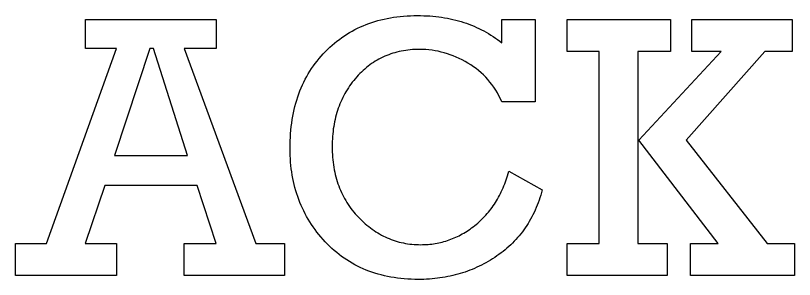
# Model space of a CAD drawing. Extents: x 1 to 138, y 1 to 97.
# Drawn here: x 87.92 to 94.69, y 61.72 to 64.02 of the extents above; entities that cross this region are included whole.
import ezdxf

# ---------------------------------------------------------------- set-up
doc = ezdxf.new("R2010")
doc.units = 0
doc.layers.add('_XREF_-_SIDE_-_01', color=1, linetype='CONTINUOUS')

msp = doc.modelspace()

# ---------------------------------------------------------------- linework, layer by layer
at = {"layer": '_XREF_-_SIDE_-_01'}
for points in [[(89.5004, 62.5411), (88.6993, 62.5411), (88.5292, 62.0375), (88.7993, 62.0375), (88.7993, 61.7594), (87.9234, 61.7594), (87.9234, 62.0375), (88.1924, 62.0375), (88.7995, 63.732), (88.5308, 63.732), (88.5308, 63.9829), (89.6673, 63.9829), (89.6673, 63.732), (89.3894, 63.732), (90.0116, 62.0375), (90.2604, 62.0375), (90.2604, 61.7594), (89.3892, 61.7594), (89.3892, 62.0375), (89.6657, 62.0375)], [(92.2106, 62.6642), (92.4999, 62.5027), (92.4936, 62.4797), (92.4869, 62.457), (92.4799, 62.4346), (92.4724, 62.4126), (92.4646, 62.3909), (92.4563, 62.3695), (92.4477, 62.3485), (92.4387, 62.3277), (92.4293, 62.3073), (92.4195, 62.2872), (92.4093, 62.2675), (92.3988, 62.2481), (92.3878, 62.229), (92.3765, 62.2102), (92.3647, 62.1917), (92.3526, 62.1736), (92.3401, 62.1558), (92.3272, 62.1384), (92.3139, 62.1212), (92.3003, 62.1044), (92.2862, 62.0879), (92.2717, 62.0717), (92.2569, 62.0559), (92.2417, 62.0404), (92.2261, 62.0252), (92.2101, 62.0103), (92.1937, 61.9958), (92.1769, 61.9816), (92.1597, 61.9677), (92.1421, 61.9542), (92.1242, 61.9409), (92.1059, 61.928), (92.0872, 61.9155), (92.0684, 61.9034), (92.0495, 61.8916), (92.0303, 61.8803), (92.011, 61.8693), (91.9915, 61.8588), (91.9719, 61.8486), (91.952, 61.8389), (91.932, 61.8295), (91.9119, 61.8206), (91.8915, 61.812), (91.871, 61.8039), (91.8503, 61.7961), (91.8294, 61.7887), (91.8084, 61.7818), (91.7871, 61.7752), (91.7658, 61.769), (91.7442, 61.7632), (91.7225, 61.7579), (91.7005, 61.7529), (91.6785, 61.7483), (91.6562, 61.7441), (91.6338, 61.7404), (91.6112, 61.737), (91.5884, 61.734), (91.5654, 61.7314), (91.5423, 61.7292), (91.519, 61.7274), (91.4955, 61.726), (91.4719, 61.725), (91.4481, 61.7244), (91.4241, 61.7242), (91.3927, 61.7246), (91.3617, 61.7255), (91.3311, 61.7271), (91.3009, 61.7294), (91.2711, 61.7322), (91.2417, 61.7358), (91.2127, 61.7399), (91.184, 61.7447), (91.1558, 61.7502), (91.1279, 61.7562), (91.1004, 61.763), (91.0733, 61.7703), (91.0466, 61.7783), (91.0203, 61.787), (90.9944, 61.7962), (90.9689, 61.8062), (90.9438, 61.8167), (90.919, 61.8279), (90.8947, 61.8398), (90.8707, 61.8522), (90.8472, 61.8654), (90.824, 61.8791), (90.8012, 61.8935), (90.7788, 61.9086), (90.7568, 61.9242), (90.7352, 61.9406), (90.7139, 61.9575), (90.6931, 61.9751), (90.6726, 61.9934), (90.6526, 62.0123), (90.6329, 62.0318), (90.6136, 62.0519), (90.5949, 62.0726), (90.5767, 62.0935), (90.5591, 62.1147), (90.5421, 62.1363), (90.5257, 62.1581), (90.5099, 62.1803), (90.4947, 62.2027), (90.4801, 62.2255), (90.4661, 62.2485), (90.4526, 62.2719), (90.4398, 62.2955), (90.4276, 62.3195), (90.416, 62.3438), (90.4049, 62.3683), (90.3945, 62.3932), (90.3847, 62.4184), (90.3754, 62.4439), (90.3668, 62.4696), (90.3587, 62.4957), (90.3513, 62.5221), (90.3444, 62.5488), (90.3381, 62.5758), (90.3325, 62.6031), (90.3274, 62.6307), (90.3229, 62.6586), (90.3191, 62.6868), (90.3158, 62.7153), (90.3131, 62.7441), (90.311, 62.7732), (90.3095, 62.8026), (90.3086, 62.8324), (90.3083, 62.8624), (90.3086, 62.8952), (90.3095, 62.9277), (90.311, 62.9597), (90.3131, 62.9913), (90.3158, 63.0225), (90.3191, 63.0532), (90.323, 63.0835), (90.3275, 63.1134), (90.3326, 63.1429), (90.3383, 63.172), (90.3446, 63.2006), (90.3515, 63.2289), (90.359, 63.2567), (90.3671, 63.284), (90.3758, 63.311), (90.3851, 63.3375), (90.3949, 63.3636), (90.4054, 63.3893), (90.4165, 63.4146), (90.4282, 63.4395), (90.4405, 63.4639), (90.4534, 63.4879), (90.4669, 63.5115), (90.481, 63.5346), (90.4957, 63.5574), (90.5109, 63.5797), (90.5268, 63.6016), (90.5433, 63.6231), (90.5604, 63.6441), (90.5781, 63.6648), (90.5964, 63.685), (90.6152, 63.7048), (90.6346, 63.7241), (90.6543, 63.7427), (90.6744, 63.7608), (90.6949, 63.7782), (90.7157, 63.795), (90.7369, 63.8113), (90.7585, 63.8269), (90.7804, 63.8419), (90.8027, 63.8562), (90.8253, 63.87), (90.8483, 63.8832), (90.8717, 63.8957), (90.8955, 63.9076), (90.9196, 63.919), (90.9441, 63.9297), (90.9689, 63.9398), (90.9941, 63.9493), (91.0197, 63.9581), (91.0456, 63.9664), (91.0719, 63.974), (91.0986, 63.9811), (91.1256, 63.9875), (91.153, 63.9933), (91.1808, 63.9985), (91.2089, 64.0031), (91.2374, 64.0071), (91.2663, 64.0104), (91.2955, 64.0132), (91.3251, 64.0153), (91.3551, 64.0169), (91.3854, 64.0178), (91.4161, 64.0181), (91.4432, 64.0179), (91.4701, 64.0172), (91.4967, 64.016), (91.523, 64.0144), (91.5491, 64.0123), (91.5749, 64.0097), (91.6004, 64.0067), (91.6256, 64.0032), (91.6506, 63.9993), (91.6753, 63.9948), (91.6997, 63.99), (91.7238, 63.9846), (91.7477, 63.9788), (91.7713, 63.9725), (91.7947, 63.9658), (91.8177, 63.9586), (91.8405, 63.9509), (91.863, 63.9427), (91.8853, 63.9341), (91.9073, 63.9251), (91.929, 63.9155), (91.9504, 63.9055), (91.9716, 63.8951), (91.9925, 63.8841), (92.0131, 63.8727), (92.0334, 63.8609), (92.0535, 63.8485), (92.0733, 63.8357), (92.0928, 63.8225), (92.1121, 63.8088), (92.1311, 63.7946), (92.1498, 63.7799), (92.1498, 63.9829), (92.4375, 63.9829), (92.4375, 63.2684), (92.1498, 63.2684), (92.1374, 63.2952), (92.1242, 63.3212), (92.1102, 63.3465), (92.0954, 63.371), (92.0797, 63.3947), (92.0633, 63.4176), (92.046, 63.4398), (92.0279, 63.4612), (92.009, 63.4819), (91.9893, 63.5017), (91.9688, 63.5209), (91.9475, 63.5392), (91.9254, 63.5568), (91.9024, 63.5736), (91.8787, 63.5896), (91.8541, 63.6049), (91.829, 63.6193), (91.8038, 63.6328), (91.7784, 63.6454), (91.7529, 63.657), (91.7272, 63.6677), (91.7013, 63.6775), (91.6753, 63.6863), (91.6491, 63.6942), (91.6227, 63.7012), (91.5962, 63.7072), (91.5695, 63.7123), (91.5427, 63.7165), (91.5157, 63.7198), (91.4885, 63.7221), (91.4612, 63.7235), (91.4337, 63.724), (91.413, 63.7237), (91.3926, 63.723), (91.3724, 63.7219), (91.3524, 63.7202), (91.3327, 63.7181), (91.3132, 63.7155), (91.2939, 63.7125), (91.2749, 63.709), (91.2561, 63.705), (91.2375, 63.7006), (91.2192, 63.6956), (91.2011, 63.6903), (91.1832, 63.6844), (91.1655, 63.6781), (91.1481, 63.6713), (91.131, 63.664), (91.114, 63.6563), (91.0973, 63.6481), (91.0808, 63.6394), (91.0646, 63.6303), (91.0486, 63.6207), (91.0328, 63.6106), (91.0172, 63.6001), (91.0019, 63.5891), (90.9868, 63.5776), (90.972, 63.5657), (90.9574, 63.5533), (90.943, 63.5404), (90.9288, 63.527), (90.9149, 63.5132), (90.9012, 63.4989), (90.8878, 63.4842), (90.8747, 63.4691), (90.8619, 63.4537), (90.8497, 63.4381), (90.8378, 63.4223), (90.8263, 63.4062), (90.8153, 63.3898), (90.8046, 63.3733), (90.7944, 63.3564), (90.7846, 63.3393), (90.7753, 63.322), (90.7663, 63.3044), (90.7577, 63.2866), (90.7496, 63.2685), (90.7419, 63.2502), (90.7346, 63.2317), (90.7277, 63.2128), (90.7213, 63.1938), (90.7152, 63.1745), (90.7096, 63.1549), (90.7044, 63.1351), (90.6996, 63.1151), (90.6952, 63.0948), (90.6913, 63.0743), (90.6877, 63.0535), (90.6846, 63.0325), (90.6819, 63.0112), (90.6796, 62.9897), (90.6777, 62.9679), (90.6763, 62.9459), (90.6752, 62.9236), (90.6746, 62.9011), (90.6744, 62.8784), (90.6746, 62.855), (90.6753, 62.8319), (90.6764, 62.8091), (90.678, 62.7866), (90.68, 62.7643), (90.6824, 62.7423), (90.6853, 62.7206), (90.6887, 62.6991), (90.6925, 62.6779), (90.6967, 62.657), (90.7014, 62.6363), (90.7065, 62.616), (90.7121, 62.5958), (90.7181, 62.576), (90.7246, 62.5564), (90.7315, 62.5371), (90.7389, 62.518), (90.7467, 62.4993), (90.755, 62.4807), (90.7637, 62.4625), (90.7728, 62.4445), (90.7824, 62.4268), (90.7925, 62.4094), (90.803, 62.3922), (90.8139, 62.3753), (90.8253, 62.3587), (90.8371, 62.3423), (90.8494, 62.3262), (90.8621, 62.3104), (90.8753, 62.2948), (90.8889, 62.2796), (90.903, 62.2645), (90.9173, 62.2499), (90.9319, 62.2357), (90.9466, 62.222), (90.9614, 62.2087), (90.9765, 62.1959), (90.9917, 62.1836), (91.007, 62.1717), (91.0226, 62.1603), (91.0383, 62.1494), (91.0541, 62.1389), (91.0701, 62.1289), (91.0863, 62.1194), (91.1027, 62.1103), (91.1192, 62.1017), (91.1359, 62.0936), (91.1527, 62.0859), (91.1698, 62.0787), (91.1869, 62.0719), (91.2043, 62.0657), (91.2218, 62.0598), (91.2395, 62.0545), (91.2573, 62.0496), (91.2753, 62.0452), (91.2935, 62.0412), (91.3119, 62.0378), (91.3304, 62.0347), (91.349, 62.0322), (91.3679, 62.0301), (91.3869, 62.0284), (91.406, 62.0273), (91.4254, 62.0266), (91.4449, 62.0264), (91.4609, 62.0265), (91.4769, 62.027), (91.4927, 62.0278), (91.5085, 62.0289), (91.5242, 62.0304), (91.5397, 62.0322), (91.5552, 62.0343), (91.5707, 62.0367), (91.586, 62.0394), (91.6012, 62.0425), (91.6163, 62.0459), (91.6314, 62.0496), (91.6463, 62.0537), (91.6612, 62.058), (91.676, 62.0627), (91.6906, 62.0677), (91.7052, 62.073), (91.7197, 62.0787), (91.7341, 62.0847), (91.7485, 62.091), (91.7627, 62.0976), (91.7768, 62.1046), (91.7909, 62.1118), (91.8048, 62.1194), (91.8187, 62.1273), (91.8325, 62.1356), (91.8462, 62.1441), (91.8598, 62.153), (91.8733, 62.1622), (91.8867, 62.1718), (91.9, 62.1816), (91.9132, 62.1918), (91.9263, 62.2023), (91.9391, 62.213), (91.9517, 62.2241), (91.964, 62.2354), (91.9761, 62.247), (91.988, 62.2588), (91.9996, 62.271), (92.0109, 62.2834), (92.0221, 62.2961), (92.0329, 62.309), (92.0436, 62.3223), (92.0539, 62.3358), (92.0641, 62.3496), (92.074, 62.3636), (92.0837, 62.378), (92.0931, 62.3926), (92.1022, 62.4075), (92.1112, 62.4227), (92.1198, 62.4381), (92.1283, 62.4539), (92.1365, 62.4699), (92.1444, 62.4862), (92.1521, 62.5027), (92.1596, 62.5195), (92.1668, 62.5367), (92.1738, 62.554), (92.1805, 62.5717), (92.187, 62.5896), (92.1933, 62.6079), (92.1993, 62.6263), (92.205, 62.6451)], [(92.9938, 62.0375), (92.9938, 63.7048), (92.7157, 63.7048), (92.7157, 63.9829), (93.6156, 63.9829), (93.6156, 63.7048), (93.3295, 63.7048), (93.3295, 62.0375), (93.5853, 62.0375), (93.5853, 61.7594), (92.7157, 61.7594), (92.7157, 62.0375)], [(93.3407, 62.9335), (94.0536, 63.7048), (93.7995, 63.7048), (93.7995, 63.9829), (94.6707, 63.9829), (94.6707, 63.7048), (94.4341, 63.7048), (93.7495, 62.9335), (94.4533, 62.0375), (94.6914, 62.0375), (94.6914, 61.7594), (93.7883, 61.7594), (93.7883, 62.0375), (94.0281, 62.0375)], [(89.4165, 62.8016), (89.1206, 63.732), (89.0903, 63.732), (88.7822, 62.8016)]]:
    msp.add_lwpolyline(points, close=True, dxfattribs=at)

doc.saveas('drawing.dxf')
